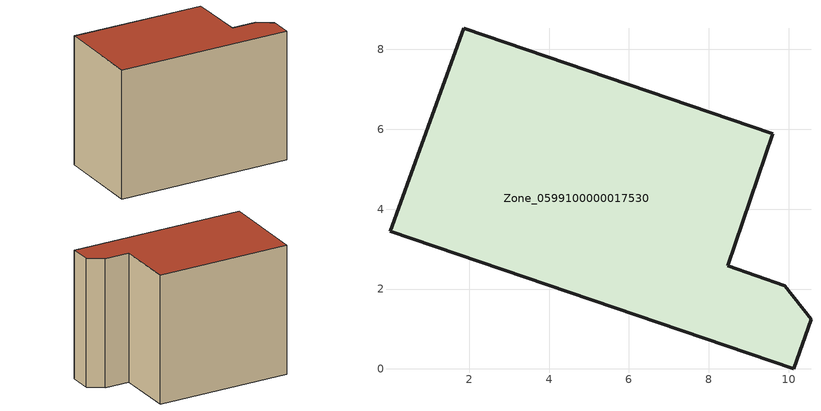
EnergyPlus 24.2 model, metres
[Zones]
Zone_0599100000017530
 floor ground (C_G): 10.56,1.25 10.13,0 0.03,3.45 1.87,8.54 9.6,5.89 8.47,2.58 9.91,2.09 z0
 wall outside (C_F): 1.87,8.54 0.03,3.45 10.13,0 10.56,1.25 9.91,2.09 8.47,2.58 9.6,5.89 1.87,8.54 z0:7.86
 roof outside (C_R): 9.91,2.09 8.47,2.58 9.6,5.89 1.87,8.54 0.03,3.45 10.13,0 10.56,1.25 z7.86
[BUILDING]
Pand.0599100000017530: North Axis=0; Terrain=City; Loads Convergence Tolerance Value=0.04; Temperature Convergence Tolerance Value=0.4; Solar Distribution=FullExterior; Maximum Number of Warmup Days=25; Minimum Number of Warmup Days=1
[Site:Location]
Rotterdam.The.Hague.AP_ZH_NLD Design_Conditions: Latitude=51.96; Longitude=4.45; Time Zone=1; Elevation=-4.5
[SITE:GROUNDTEMPERATURE:BUILDINGSURFACE]
18, 18, 18, 18, 18, 18, 18, 18, 18, 18, 18, 18
[MATERIAL] Thermal Absorptance=0.9; Solar Absorptance=0.7; Visible Absorptance=0.7
Name | Roughness | Thickness | Conductivity | Density | Specific Heat
G.TI.1975-1991 | MediumSmooth | 0.15 | 0.288461 | 540 | 1210
F.TI.1975-1991 | Rough | 0.3 | 0.230769 | 1920 | 840
R.TI.1975-1991 | MediumRough | 0.2 | 0.153846 | 1500 | 1000
[CONSTRUCTION]
C_G: G.TI.1975-1991
C_F: F.TI.1975-1991
C_R: R.TI.1975-1991
[ZONE]
Zone_0599100000017530: Type=1; Multiplier=1; Ceiling Height=Autocalculate; Volume=Autocalculate; Floor Area=autocalculate; Part of Total Floor Area=Yes
[ZONEINFILTRATION:DESIGNFLOWRATE]
Infil_Zone_0599100000017530: Zone or ZoneList or Space or SpaceList=Zone_0599100000017530; Schedule=AlwaysOn; Design Flow Rate Calculation Method=Flow/Area; Flow Rate per Floor Area=0.003; Constant Term Coefficient=1; Temperature Term Coefficient=0; Velocity Term Coefficient=0; Velocity Squared Term Coefficient=0
[HVACTEMPLATE:ZONE:IDEALLOADSAIRSYSTEM]
Zone_0599100000017530: Maximum Heating Supply Air Temperature=50; Minimum Cooling Supply Air Temperature=13; Maximum Heating Supply Air Humidity Ratio=0.0156; Minimum Cooling Supply Air Humidity Ratio=0.0077; Heating Limit=NoLimit; Cooling Limit=NoLimit; Dehumidification Control Type=ConstantSensibleHeatRatio; Cooling Sensible Heat Ratio=0.7; Dehumidification Setpoint=60; Humidification Control Type=None; Humidification Setpoint=30; Outdoor Air Method=None; Outdoor Air Flow Rate per Person=0.00944; Outdoor Air Flow Rate per Zone Floor Area=0; Outdoor Air Flow Rate per Zone=0; Demand Controlled Ventilation Type=None; Outdoor Air Economizer Type=NoEconomizer; Heat Recovery Type=None; Sensible Heat Recovery Effectiveness=0.7; Latent Heat Recovery Effectiveness=0.65
[ZONECONTROL:THERMOSTAT]
ThermostatControl_Zone_0599100000017530: Zone or ZoneList=Zone_0599100000017530; Control Type Schedule=DualSetpointControlType; Control 1=Thermostat_Zone_0599100000017530; Temperature Difference Between Cutout And Setpoint=0
[THERMOSTATSETPOINT:DUALSETPOINT]
Thermostat_Zone_0599100000017530: Heating Setpoint Temperature Schedule=HeatingSetpoint_Zone_0599100000017530; Cooling Setpoint Temperature Schedule=CoolingSetpoint_Zone_0599100000017530
[SCHEDULE:COMPACT]
HeatingSetpoint_Zone_0599100000017530: Through: 12/31, For: AllDays, Until: 24:00, 21
CoolingSetpoint_Zone_0599100000017530: Through: 12/31, For: AllDays, Until: 24:00, 24
DualSetpointControlType: Through: 12/31, For: AllDays, Until: 24:00, 4
AlwaysOn: Through: 12/31, For: AllDays, Until: 24:00, 1
